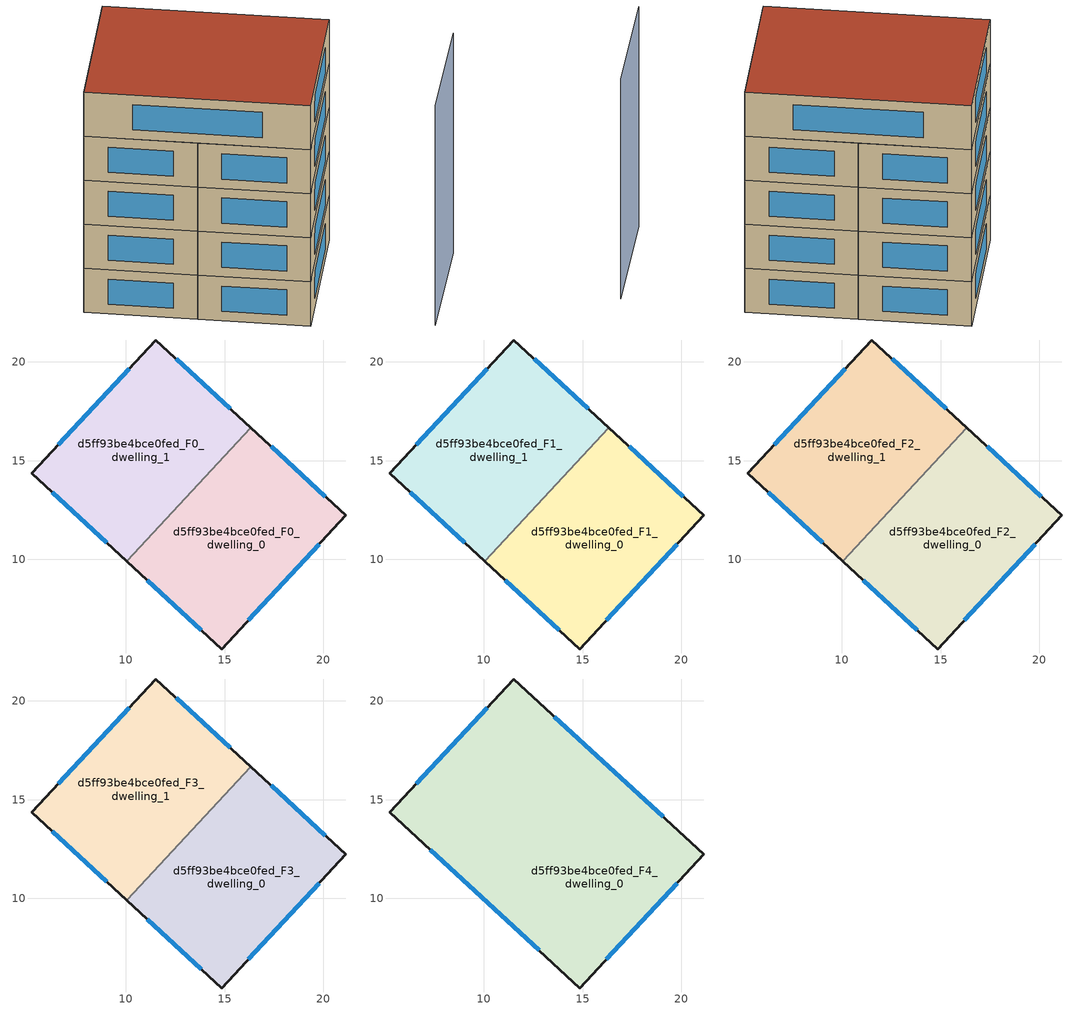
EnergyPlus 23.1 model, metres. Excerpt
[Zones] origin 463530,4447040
d5ff93be4bce0fed_F0_dwelling_0
 floor ground (EU_floor_Construction): 21.15,12.23 14.86,5.46 10.06,9.9 16.32,16.68 z0
 wall outside (EU_wall_Construction): 10.06,9.9 14.86,5.46 21.15,12.23 16.32,16.68 z0:3
 wall to d5ff93be4bce0fed_F0_dwelling_1 (EU_wall_Construction): 16.32,16.68 10.06,9.9 z0:3
 window (EU_Window_Construction): 20.11,13.18 17.35,15.72 / 16.21,6.91 19.8,10.78 / 11.09,8.95 13.83,6.41 z0.64:2.36
d5ff93be4bce0fed_F0_dwelling_1
 floor ground (EU_floor_Construction): 16.32,16.68 10.06,9.9 5.23,14.36 11.52,21.11 z0
 wall outside (EU_wall_Construction): 16.32,16.68 11.52,21.11 5.23,14.36 10.06,9.9 z0:3
 window (EU_Window_Construction): 10.17,19.66 6.58,15.8 / 15.29,17.63 12.55,20.16 / 6.27,13.4 9.03,10.85 z0.64:2.36
d5ff93be4bce0fed_F1_dwelling_0
 floor to d5ff93be4bce0fed_F0_dwelling_0 (EU_floor_Construction): 21.15,12.23 14.86,5.46 10.06,9.9 16.32,16.68 z3
 wall outside (EU_wall_Construction): 10.06,9.9 14.86,5.46 21.15,12.23 16.32,16.68 z3:6
 wall to d5ff93be4bce0fed_F1_dwelling_1 (EU_wall_Construction): 16.32,16.68 10.06,9.9 z3:6
 window (EU_Window_Construction): 20.11,13.18 17.35,15.72 / 16.21,6.91 19.8,10.78 / 11.09,8.95 13.83,6.41 z3.64:5.36
d5ff93be4bce0fed_F1_dwelling_1
 floor to d5ff93be4bce0fed_F0_dwelling_1 (EU_floor_Construction): 16.32,16.68 10.06,9.9 5.23,14.36 11.52,21.11 z3
 wall outside (EU_wall_Construction): 16.32,16.68 11.52,21.11 5.23,14.36 10.06,9.9 z3:6
 window (EU_Window_Construction): 10.17,19.66 6.58,15.8 / 15.29,17.63 12.55,20.16 / 6.27,13.4 9.03,10.85 z3.64:5.36
d5ff93be4bce0fed_F2_dwelling_0
 floor to d5ff93be4bce0fed_F1_dwelling_0 (EU_floor_Construction): 21.15,12.23 14.86,5.46 10.06,9.9 16.32,16.68 z6
 wall outside (EU_wall_Construction): 10.06,9.9 14.86,5.46 21.15,12.23 16.32,16.68 z6:9
 wall to d5ff93be4bce0fed_F2_dwelling_1 (EU_wall_Construction): 16.32,16.68 10.06,9.9 z6:9
 window (EU_Window_Construction): 20.11,13.18 17.35,15.72 / 16.21,6.91 19.8,10.78 / 11.09,8.95 13.83,6.41 z6.64:8.36
d5ff93be4bce0fed_F2_dwelling_1
 floor to d5ff93be4bce0fed_F1_dwelling_1 (EU_floor_Construction): 16.32,16.68 10.06,9.9 5.23,14.36 11.52,21.11 z6
 wall outside (EU_wall_Construction): 16.32,16.68 11.52,21.11 5.23,14.36 10.06,9.9 z6:9
 window (EU_Window_Construction): 10.17,19.66 6.58,15.8 / 15.29,17.63 12.55,20.16 / 6.27,13.4 9.03,10.85 z6.64:8.36
d5ff93be4bce0fed_F3_dwelling_0
 floor to d5ff93be4bce0fed_F2_dwelling_0 (EU_floor_Construction): 21.15,12.23 14.86,5.46 10.06,9.9 16.32,16.68 z9
 wall outside (EU_wall_Construction): 10.06,9.9 14.86,5.46 21.15,12.23 16.32,16.68 z9:12
 wall to d5ff93be4bce0fed_F3_dwelling_1 (EU_wall_Construction): 16.32,16.68 10.06,9.9 z9:12
 window (EU_Window_Construction): 20.11,13.18 17.35,15.72 / 16.21,6.91 19.8,10.78 / 11.09,8.95 13.83,6.41 z9.64:11.36
d5ff93be4bce0fed_F3_dwelling_1
 floor to d5ff93be4bce0fed_F2_dwelling_1 (EU_floor_Construction): 16.32,16.68 10.06,9.9 5.23,14.36 11.52,21.11 z9
 wall outside (EU_wall_Construction): 16.32,16.68 11.52,21.11 5.23,14.36 10.06,9.9 z9:12
 window (EU_Window_Construction): 10.17,19.66 6.58,15.8 / 15.29,17.63 12.55,20.16 / 6.27,13.4 9.03,10.85 z9.64:11.36
d5ff93be4bce0fed_F4_dwelling_0
 floor to d5ff93be4bce0fed_F3_dwelling_0 (EU_floor_Construction): 21.15,12.23 14.86,5.46 10.06,9.9 16.32,16.68 z12
 floor to d5ff93be4bce0fed_F3_dwelling_1 (EU_floor_Construction): 16.32,16.68 10.06,9.9 5.23,14.36 11.52,21.11 z12
 wall outside (EU_wall_Construction): 11.52,21.11 5.23,14.36 14.86,5.46 21.15,12.23 11.52,21.11 z12:15
 window (EU_Window_Construction): 10.17,19.66 6.58,15.8 / 19.08,14.13 13.58,19.2 / 16.21,6.91 19.8,10.78 / 7.3,12.45 12.8,7.37 z12.64:14.36
 roof outside (EU_roof_Construction): 14.86,5.46 21.15,12.23 11.52,21.11 5.23,14.36 z15
shading: 20.66,1.28 26.02,6.86 z0:15
[Building]
EU S2 Campaign: North Axis=0; Terrain=City; Solar Distribution=FullExterior
[Site:Location]
Yerevan-Zvartnots.Intl.AP: Latitude=40.15; Longitude=44.383; Time Zone=4; Elevation=854
[SizingPeriod:WeatherFileDays]
AnnualSizingPeriod: Begin Month=1; Begin Day of Month=1; End Month=12; End Day of Month=31; Day of Week for Start Day=Monday; Use Weather File Daylight Saving Period=No; Use Weather File Rain and Snow Indicators=No
[MATERIAL]
EU_InternalMass_Material: Roughness=MediumRough; Thickness=0.1; Conductivity=1; Density=1800; Specific Heat=900; Thermal Absorptance=0.9; Solar Absorptance=0.7; Visible Absorptance=0.7
[MATERIAL:NOMASS] Roughness=MediumRough; Thermal Absorptance=0.9; Solar Absorptance=0.7; Visible Absorptance=0.7
Name | Thermal Resistance
EU_wall_NoMass | 1.05043
EU_roof_NoMass | 1.45357
EU_floor_NoMass | 0.478065
[WINDOWMATERIAL:SIMPLEGLAZINGSYSTEM]
EU_Window_SimpleGlazing: UFactor=2.5566; Solar Heat Gain Coefficient=0.75; Visible Transmittance=0.75
[CONSTRUCTION]
EU_wall_Construction: EU_wall_NoMass
EU_roof_Construction: EU_roof_NoMass
EU_floor_Construction: EU_floor_NoMass
EU_Window_Construction: EU_Window_SimpleGlazing
EU_InternalMass_Construction: EU_InternalMass_Material
[ZONE] Type=1; Multiplier=1; Ceiling Height=autocalculate; Floor Area=autocalculate; Part of Total Floor Area=Yes
Name | Volume
d5ff93be4bce0fed_F0_dwelling_0; d5ff93be4bce0fed_F1_dwelling_0; d5ff93be4bce0fed_F2_dwelling_0; d5ff93be4bce0fed_F3_dwelling_0 | 181.353
d5ff93be4bce0fed_F4_dwelling_0 | 362.697
d5ff93be4bce0fed_F0_dwelling_1; d5ff93be4bce0fed_F1_dwelling_1; d5ff93be4bce0fed_F2_dwelling_1; d5ff93be4bce0fed_F3_dwelling_1 | 181.348
[INTERNALMASS] Construction=EU_InternalMass_Construction
Name | Zone or ZoneList | Surface Area
d5ff93be4bce0fed_F0_dwelling_0_EU_InternalMass | d5ff93be4bce0fed_F0_dwelling_0 | 60.4509
d5ff93be4bce0fed_F0_dwelling_1_EU_InternalMass | d5ff93be4bce0fed_F0_dwelling_1 | 60.4493
d5ff93be4bce0fed_F1_dwelling_0_EU_InternalMass | d5ff93be4bce0fed_F1_dwelling_0 | 60.4509
d5ff93be4bce0fed_F1_dwelling_1_EU_InternalMass | d5ff93be4bce0fed_F1_dwelling_1 | 60.4493
d5ff93be4bce0fed_F2_dwelling_0_EU_InternalMass | d5ff93be4bce0fed_F2_dwelling_0 | 60.4509
d5ff93be4bce0fed_F2_dwelling_1_EU_InternalMass | d5ff93be4bce0fed_F2_dwelling_1 | 60.4493
d5ff93be4bce0fed_F3_dwelling_0_EU_InternalMass | d5ff93be4bce0fed_F3_dwelling_0 | 60.4509
d5ff93be4bce0fed_F3_dwelling_1_EU_InternalMass | d5ff93be4bce0fed_F3_dwelling_1 | 60.4493
d5ff93be4bce0fed_F4_dwelling_0_EU_InternalMass | d5ff93be4bce0fed_F4_dwelling_0 | 120.899
[OTHEREQUIPMENT] Fuel Type=Electricity; Design Level Calculation Method=Watts/Area; Power per Zone Floor Area=1; Fraction Latent=0; Fraction Radiant=0; Fraction Lost=0; Carbon Dioxide Generation Rate=0; EndUse Subcategory=EU_Step8_InternalGains
Name | Zone or ZoneList or Space or SpaceList | Schedule
EU_Step8_InternalGain_d5ff93be4bce0fed_F0_dwelling_0_f000 | d5ff93be4bce0fed_F0_dwelling_0 | EU_Step8_GainSchedule_d5ff93be4bce0fed_F0_dwelling_0_f000
EU_Step8_InternalGain_d5ff93be4bce0fed_F0_dwelling_1_f000 | d5ff93be4bce0fed_F0_dwelling_1 | EU_Step8_GainSchedule_d5ff93be4bce0fed_F0_dwelling_1_f000
EU_Step8_InternalGain_d5ff93be4bce0fed_F1_dwelling_0_f000 | d5ff93be4bce0fed_F1_dwelling_0 | EU_Step8_GainSchedule_d5ff93be4bce0fed_F1_dwelling_0_f000
EU_Step8_InternalGain_d5ff93be4bce0fed_F1_dwelling_1_f000 | d5ff93be4bce0fed_F1_dwelling_1 | EU_Step8_GainSchedule_d5ff93be4bce0fed_F1_dwelling_1_f000
EU_Step8_InternalGain_d5ff93be4bce0fed_F2_dwelling_0_f000 | d5ff93be4bce0fed_F2_dwelling_0 | EU_Step8_GainSchedule_d5ff93be4bce0fed_F2_dwelling_0_f000
EU_Step8_InternalGain_d5ff93be4bce0fed_F2_dwelling_1_f000 | d5ff93be4bce0fed_F2_dwelling_1 | EU_Step8_GainSchedule_d5ff93be4bce0fed_F2_dwelling_1_f000
EU_Step8_InternalGain_d5ff93be4bce0fed_F3_dwelling_0_f000 | d5ff93be4bce0fed_F3_dwelling_0 | EU_Step8_GainSchedule_d5ff93be4bce0fed_F3_dwelling_0_f000
EU_Step8_InternalGain_d5ff93be4bce0fed_F3_dwelling_1_f000 | d5ff93be4bce0fed_F3_dwelling_1 | EU_Step8_GainSchedule_d5ff93be4bce0fed_F3_dwelling_1_f000
EU_Step8_InternalGain_d5ff93be4bce0fed_F4_dwelling_0_f000 | d5ff93be4bce0fed_F4_dwelling_0 | EU_Step8_GainSchedule_d5ff93be4bce0fed_F4_dwelling_0_f000
[ZONEVENTILATION:DESIGNFLOWRATE] Schedule=EU_AlwaysOn; Design Flow Rate Calculation Method=AirChanges/Hour; Air Changes per Hour=0.557805; Ventilation Type=Natural; Fan Pressure Rise=0; Fan Total Efficiency=1; Constant Term Coefficient=1; Temperature Term Coefficient=0; Velocity Term Coefficient=0; Velocity Squared Term Coefficient=0; Minimum Indoor Temperature=-100; Maximum Indoor Temperature=100; Delta Temperature=-100; Minimum Outdoor Temperature=-100; Maximum Outdoor Temperature=100; Maximum Wind Speed=40
Name | Zone or ZoneList or Space or SpaceList
EU_ConstantAir_d5ff93be4bce0fed_F0_dwelling_0 | d5ff93be4bce0fed_F0_dwelling_0
EU_ConstantAir_d5ff93be4bce0fed_F0_dwelling_1 | d5ff93be4bce0fed_F0_dwelling_1
EU_ConstantAir_d5ff93be4bce0fed_F1_dwelling_0 | d5ff93be4bce0fed_F1_dwelling_0
EU_ConstantAir_d5ff93be4bce0fed_F1_dwelling_1 | d5ff93be4bce0fed_F1_dwelling_1
EU_ConstantAir_d5ff93be4bce0fed_F2_dwelling_0 | d5ff93be4bce0fed_F2_dwelling_0
EU_ConstantAir_d5ff93be4bce0fed_F2_dwelling_1 | d5ff93be4bce0fed_F2_dwelling_1
EU_ConstantAir_d5ff93be4bce0fed_F3_dwelling_0 | d5ff93be4bce0fed_F3_dwelling_0
EU_ConstantAir_d5ff93be4bce0fed_F3_dwelling_1 | d5ff93be4bce0fed_F3_dwelling_1
EU_ConstantAir_d5ff93be4bce0fed_F4_dwelling_0 | d5ff93be4bce0fed_F4_dwelling_0
[HVACTEMPLATE:THERMOSTAT] Constant Heating Setpoint=20; Constant Cooling Setpoint=50
EU_HeatOnly_d5ff93be4bce0fed_F0_dwelling_0; EU_HeatOnly_d5ff93be4bce0fed_F0_dwelling_1; EU_HeatOnly_d5ff93be4bce0fed_F1_dwelling_0; EU_HeatOnly_d5ff93be4bce0fed_F1_dwelling_1; EU_HeatOnly_d5ff93be4bce0fed_F2_dwelling_0; EU_HeatOnly_d5ff93be4bce0fed_F2_dwelling_1; EU_HeatOnly_d5ff93be4bce0fed_F3_dwelling_0; EU_HeatOnly_d5ff93be4bce0fed_F3_dwelling_1; EU_HeatOnly_d5ff93be4bce0fed_F4_dwelling_0
[HVACTEMPLATE:ZONE:IDEALLOADSAIRSYSTEM] System Availability Schedule=EU_AlwaysOn; Maximum Heating Supply Air Temperature=50; Minimum Cooling Supply Air Temperature=13; Maximum Heating Supply Air Humidity Ratio=0.0156; Minimum Cooling Supply Air Humidity Ratio=0.0077; Heating Limit=NoLimit; Cooling Limit=NoLimit; Heating Availability Schedule=EU_AlwaysOn; Cooling Availability Schedule=EU_CoolingOff; Dehumidification Control Type=ConstantSensibleHeatRatio; Cooling Sensible Heat Ratio=0.7; Dehumidification Setpoint=60; Humidification Control Type=None; Humidification Setpoint=30; Outdoor Air Method=None; Outdoor Air Flow Rate per Person=0.00944; Outdoor Air Flow Rate per Zone Floor Area=0; Outdoor Air Flow Rate per Zone=0; Demand Controlled Ventilation Type=None; Outdoor Air Economizer Type=NoEconomizer; Heat Recovery Type=None; Sensible Heat Recovery Effectiveness=0.7; Latent Heat Recovery Effectiveness=0.65
Name | Template Thermostat
d5ff93be4bce0fed_F0_dwelling_0 | EU_HeatOnly_d5ff93be4bce0fed_F0_dwelling_0
d5ff93be4bce0fed_F0_dwelling_1 | EU_HeatOnly_d5ff93be4bce0fed_F0_dwelling_1
d5ff93be4bce0fed_F1_dwelling_0 | EU_HeatOnly_d5ff93be4bce0fed_F1_dwelling_0
d5ff93be4bce0fed_F1_dwelling_1 | EU_HeatOnly_d5ff93be4bce0fed_F1_dwelling_1
d5ff93be4bce0fed_F2_dwelling_0 | EU_HeatOnly_d5ff93be4bce0fed_F2_dwelling_0
d5ff93be4bce0fed_F2_dwelling_1 | EU_HeatOnly_d5ff93be4bce0fed_F2_dwelling_1
d5ff93be4bce0fed_F3_dwelling_0 | EU_HeatOnly_d5ff93be4bce0fed_F3_dwelling_0
d5ff93be4bce0fed_F3_dwelling_1 | EU_HeatOnly_d5ff93be4bce0fed_F3_dwelling_1
d5ff93be4bce0fed_F4_dwelling_0 | EU_HeatOnly_d5ff93be4bce0fed_F4_dwelling_0
[SIZING:ZONE] Zone Cooling Design Supply Air Temperature Input Method=SupplyAirTemperature; Zone Cooling Design Supply Air Temperature=13; Zone Heating Design Supply Air Temperature Input Method=SupplyAirTemperature; Zone Heating Design Supply Air Temperature=50; Zone Cooling Design Supply Air Humidity Ratio=0.008; Zone Heating Design Supply Air Humidity Ratio=0.008; Cooling Design Air Flow Method=DesignDay; Cooling Design Air Flow Rate=0; Cooling Minimum Air Flow per Zone Floor Area=0.000762; Cooling Minimum Air Flow=0; Cooling Minimum Air Flow Fraction=0.2; Heating Design Air Flow Method=DesignDay; Heating Design Air Flow Rate=0; Heating Maximum Air Flow per Zone Floor Area=0.002032; Heating Maximum Air Flow=0.141576; Heating Maximum Air Flow Fraction=0.3; Account for Dedicated Outdoor Air System=No; Dedicated Outdoor Air System Control Strategy=NeutralSupplyAir; Dedicated Outdoor Air Low Setpoint Temperature for Design=autosize; Dedicated Outdoor Air High Setpoint Temperature for Design=autosize; Zone Load Sizing Method=Sensible Load Only No Latent Load; Zone Latent Cooling Design Supply Air Humidity Ratio Input Method=HumidityRatioDifference; Zone Cooling Design Supply Air Humidity Ratio Difference=0.005; Zone Latent Heating Design Supply Air Humidity Ratio Input Method=HumidityRatioDifference; Zone Humidification Design Supply Air Humidity Ratio Difference=0.005
d5ff93be4bce0fed_F0_dwelling_0; d5ff93be4bce0fed_F0_dwelling_1; d5ff93be4bce0fed_F1_dwelling_0; d5ff93be4bce0fed_F1_dwelling_1; d5ff93be4bce0fed_F2_dwelling_0; d5ff93be4bce0fed_F2_dwelling_1; d5ff93be4bce0fed_F3_dwelling_0; d5ff93be4bce0fed_F3_dwelling_1; d5ff93be4bce0fed_F4_dwelling_0
[SCHEDULE:CONSTANT]
Name | Hourly Value
EU_AlwaysOn | 1
EU_CoolingOff | 0
[SCHEDULE:FILE] Column Number=1; Rows to Skip at Top=0; Number of Hours of Data=8760; Column Separator=Comma; Interpolate to Timestep=No; Minutes per Item=60; Adjust Schedule for Daylight Savings=Yes
Name | File
EU_Step8_GainSchedule_d5ff93be4bce0fed_F0_dwelling_0_f000 | ../../schedules/d5ff93be4bce0fed/d5ff93be4bce0fed_F0_dwelling_0_f000_gain.csv
EU_Step8_GainSchedule_d5ff93be4bce0fed_F0_dwelling_1_f000 | ../../schedules/d5ff93be4bce0fed/d5ff93be4bce0fed_F0_dwelling_1_f000_gain.csv
EU_Step8_GainSchedule_d5ff93be4bce0fed_F1_dwelling_0_f000 | ../../schedules/d5ff93be4bce0fed/d5ff93be4bce0fed_F1_dwelling_0_f000_gain.csv
EU_Step8_GainSchedule_d5ff93be4bce0fed_F1_dwelling_1_f000 | ../../schedules/d5ff93be4bce0fed/d5ff93be4bce0fed_F1_dwelling_1_f000_gain.csv
EU_Step8_GainSchedule_d5ff93be4bce0fed_F2_dwelling_0_f000 | ../../schedules/d5ff93be4bce0fed/d5ff93be4bce0fed_F2_dwelling_0_f000_gain.csv
EU_Step8_GainSchedule_d5ff93be4bce0fed_F2_dwelling_1_f000 | ../../schedules/d5ff93be4bce0fed/d5ff93be4bce0fed_F2_dwelling_1_f000_gain.csv
EU_Step8_GainSchedule_d5ff93be4bce0fed_F3_dwelling_0_f000 | ../../schedules/d5ff93be4bce0fed/d5ff93be4bce0fed_F3_dwelling_0_f000_gain.csv
EU_Step8_GainSchedule_d5ff93be4bce0fed_F3_dwelling_1_f000 | ../../schedules/d5ff93be4bce0fed/d5ff93be4bce0fed_F3_dwelling_1_f000_gain.csv
EU_Step8_GainSchedule_d5ff93be4bce0fed_F4_dwelling_0_f000 | ../../schedules/d5ff93be4bce0fed/d5ff93be4bce0fed_F4_dwelling_0_f000_gain.csv
